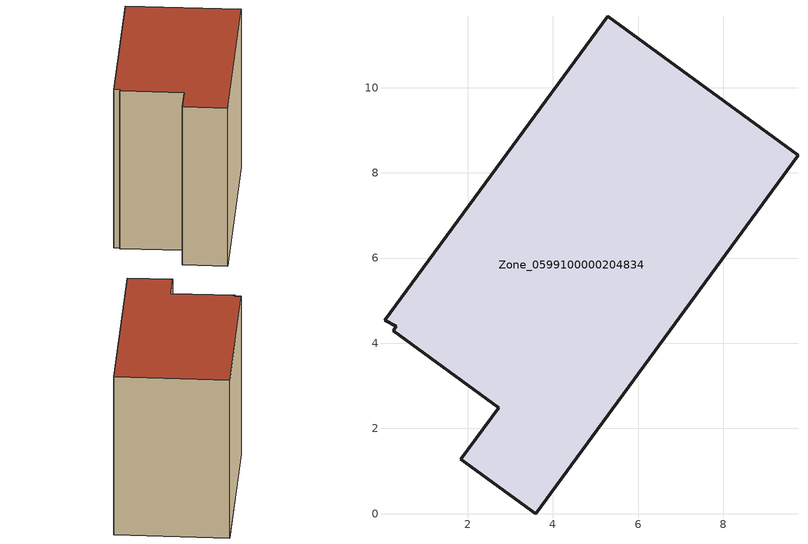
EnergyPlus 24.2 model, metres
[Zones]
Zone_0599100000204834
 floor ground (C_G): 5.28,11.67 9.75,8.41 3.59,0 1.84,1.28 2.73,2.49 0.25,4.3 0.32,4.39 0.04,4.54 z0
 wall outside (C_F): 1.84,1.28 3.59,0 9.75,8.41 5.28,11.67 0.04,4.54 0.32,4.39 0.25,4.3 2.73,2.49 1.84,1.28 z0:8.44
 roof outside (C_R): 5.28,11.67 0.04,4.54 0.32,4.39 0.25,4.3 2.73,2.49 1.84,1.28 3.59,0 9.75,8.41 z8.44
[BUILDING]
Pand.0599100000204834: North Axis=0; Terrain=City; Loads Convergence Tolerance Value=0.04; Temperature Convergence Tolerance Value=0.4; Solar Distribution=FullExterior; Maximum Number of Warmup Days=25; Minimum Number of Warmup Days=1
[Site:Location]
Rotterdam.The.Hague.AP_ZH_NLD Design_Conditions: Latitude=51.96; Longitude=4.45; Time Zone=1; Elevation=-4.5
[SITE:GROUNDTEMPERATURE:BUILDINGSURFACE]
18, 18, 18, 18, 18, 18, 18, 18, 18, 18, 18, 18
[MATERIAL] Thermal Absorptance=0.9; Solar Absorptance=0.7; Visible Absorptance=0.7
Name | Roughness | Thickness | Conductivity | Density | Specific Heat
G.TI.1975-1991 | MediumSmooth | 0.15 | 0.288461 | 540 | 1210
F.TI.1975-1991 | Rough | 0.3 | 0.230769 | 1920 | 840
R.TI.1975-1991 | MediumRough | 0.2 | 0.153846 | 1500 | 1000
[CONSTRUCTION]
C_G: G.TI.1975-1991
C_F: F.TI.1975-1991
C_R: R.TI.1975-1991
[ZONE]
Zone_0599100000204834: Type=1; Multiplier=1; Ceiling Height=Autocalculate; Volume=Autocalculate; Floor Area=autocalculate; Part of Total Floor Area=Yes
[ZONEINFILTRATION:DESIGNFLOWRATE]
Infil_Zone_0599100000204834: Zone or ZoneList or Space or SpaceList=Zone_0599100000204834; Schedule=AlwaysOn; Design Flow Rate Calculation Method=Flow/Area; Flow Rate per Floor Area=0.003; Constant Term Coefficient=1; Temperature Term Coefficient=0; Velocity Term Coefficient=0; Velocity Squared Term Coefficient=0
[HVACTEMPLATE:ZONE:IDEALLOADSAIRSYSTEM]
Zone_0599100000204834: Maximum Heating Supply Air Temperature=50; Minimum Cooling Supply Air Temperature=13; Maximum Heating Supply Air Humidity Ratio=0.0156; Minimum Cooling Supply Air Humidity Ratio=0.0077; Heating Limit=NoLimit; Cooling Limit=NoLimit; Dehumidification Control Type=ConstantSensibleHeatRatio; Cooling Sensible Heat Ratio=0.7; Dehumidification Setpoint=60; Humidification Control Type=None; Humidification Setpoint=30; Outdoor Air Method=None; Outdoor Air Flow Rate per Person=0.00944; Outdoor Air Flow Rate per Zone Floor Area=0; Outdoor Air Flow Rate per Zone=0; Demand Controlled Ventilation Type=None; Outdoor Air Economizer Type=NoEconomizer; Heat Recovery Type=None; Sensible Heat Recovery Effectiveness=0.7; Latent Heat Recovery Effectiveness=0.65
[ZONECONTROL:THERMOSTAT]
ThermostatControl_Zone_0599100000204834: Zone or ZoneList=Zone_0599100000204834; Control Type Schedule=DualSetpointControlType; Control 1=Thermostat_Zone_0599100000204834; Temperature Difference Between Cutout And Setpoint=0
[THERMOSTATSETPOINT:DUALSETPOINT]
Thermostat_Zone_0599100000204834: Heating Setpoint Temperature Schedule=HeatingSetpoint_Zone_0599100000204834; Cooling Setpoint Temperature Schedule=CoolingSetpoint_Zone_0599100000204834
[SCHEDULE:COMPACT]
HeatingSetpoint_Zone_0599100000204834: Through: 12/31, For: AllDays, Until: 24:00, 21
CoolingSetpoint_Zone_0599100000204834: Through: 12/31, For: AllDays, Until: 24:00, 24
DualSetpointControlType: Through: 12/31, For: AllDays, Until: 24:00, 4
AlwaysOn: Through: 12/31, For: AllDays, Until: 24:00, 1
